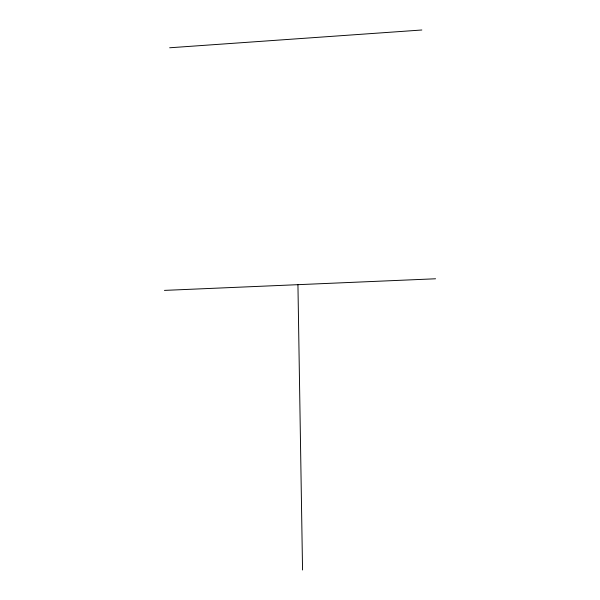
<?xml version="1.0" encoding="UTF-8"?>
<svg xmlns="http://www.w3.org/2000/svg" width="600" height="600" viewBox="0 0 600 600"><rect width="100%" height="100%" fill="white"/><g stroke="black" fill="none" stroke-linecap="round" stroke-linejoin="round"><path stroke-width="0.9" d="M169.665 47.775L421.83 30M164.438 290.392L435.562 278.782M297.938 284.678L302.55 570"/></g></svg>
